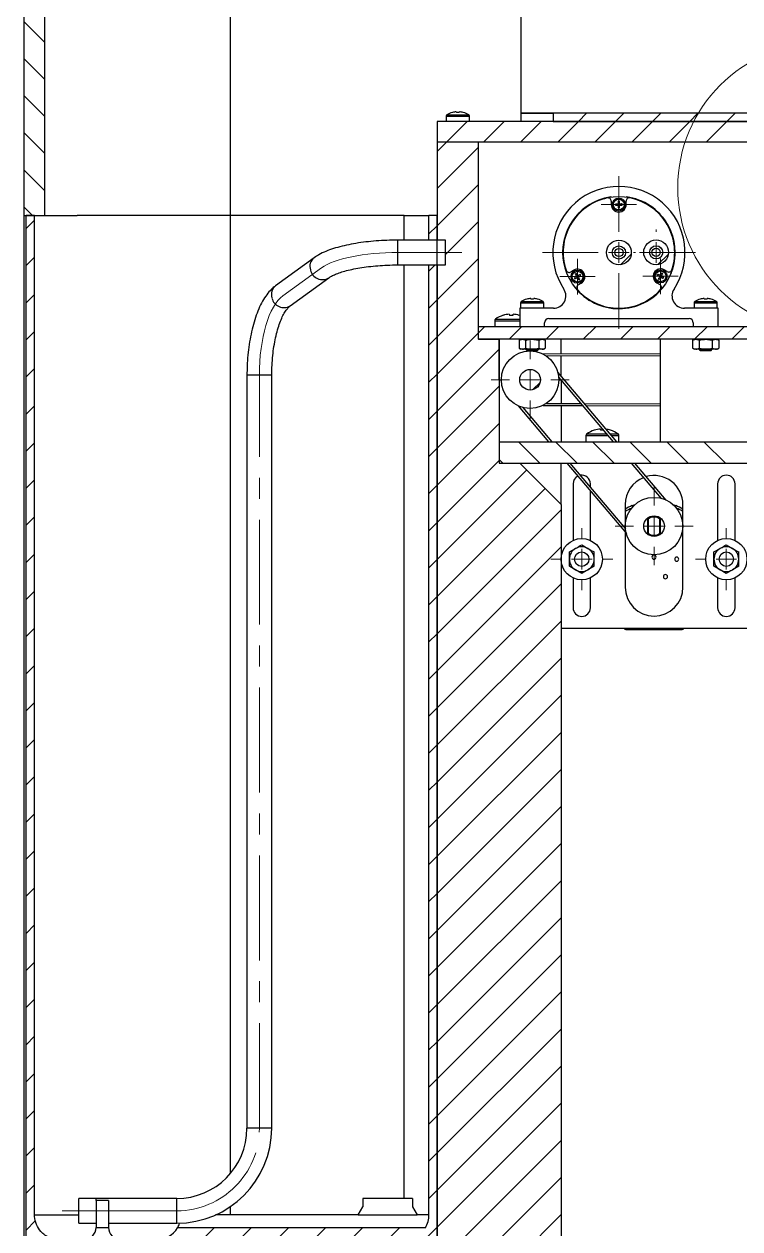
# Model space of a CAD drawing. Header units: millimetres. Extents: x 2 to 1186, y 2 to 838.
# Drawn here: x 720 to 806.7, y 115.6 to 261.4 of the extents above; entities that cross this region are included whole.
import ezdxf

# ---------------------------------------------------------------- set-up
doc = ezdxf.new("R2010")
doc.units = ezdxf.units.MM
doc.linetypes.add('CENTERX2', pattern=[20.32, 12.7, -2.54, 2.54, -2.54])

# ---------------------------------------------------------------- blocks, each defined once
blk = doc.blocks.new('SW_HATCH_3')
at = {"color": 0, "linetype": 'Continuous', "lineweight": 18}
for p, q in [((-224.98, 155.02), (-222.47, 152.52)), ((-224.98, 150.53), (-222.47, 148.03)), ((-224.98, 146.04), (-222.47, 143.54)), ((-171.38, 142.93), (-173.88, 140.43)), ((-166.89, 142.93), (-169.39, 140.43)), ((-162.4, 142.93), (-164.9, 140.43)), ((-157.91, 142.93), (-160.41, 140.43)), ((-156.91, 143.93), (-157.91, 142.93)), ((-153.42, 142.93), (-155.92, 140.43)), ((-152.42, 143.93), (-153.42, 142.93)), ((-148.92, 142.93), (-151.42, 140.43)), ((-147.92, 143.93), (-148.92, 142.93)), ((-144.43, 142.93), (-146.93, 140.43)), ((-143.43, 143.93), (-144.43, 142.93)), ((-139.94, 142.93), (-142.44, 140.43)), ((-138.94, 143.93), (-139.94, 142.93)), ((-224.98, 141.55), (-222.47, 139.05)), ((-173.88, 140.43), (-175, 139.31)), ((-170, 139.82), (-175, 134.82)), ((-224.98, 137.06), (-222.47, 134.56)), ((-170, 135.33), (-175, 130.33)), ((-224.98, 132.57), (-223.99, 131.58)), ((-223.73, 130.99), (-224.74, 129.98)), ((-175, 130.33), (-176, 129.33)), ((-170, 130.84), (-174, 126.84)), ((-147.02, 126.88), (-148.28, 125.62)), ((-223.73, 126.5), (-224.74, 125.49)), ((-175.26, 125.58), (-176, 124.84)), ((-170, 126.35), (-175, 121.35)), ((-151.51, 126.87), (-152.79, 125.6)), ((-223.73, 122.01), (-224.74, 121)), ((-175, 121.35), (-176, 120.35)), ((-170, 121.86), (-175, 116.86)), ((-223.73, 117.52), (-224.74, 116.51)), ((-175, 116.86), (-176, 115.86)), ((-170, 117.37), (-175, 112.37)), ((-169.28, 118.08), (-170.04, 117.33)), ((-164.79, 118.08), (-166.29, 116.58)), ((-160.3, 118.08), (-161.8, 116.58)), ((-155.81, 118.08), (-157.31, 116.58)), ((-151.32, 118.08), (-152.82, 116.58)), ((-146.83, 118.08), (-148.33, 116.58)), ((-142.34, 118.08), (-143.84, 116.58)), ((-137.85, 118.08), (-139.35, 116.58)), ((-167.5, 115.38), (-175, 107.88)), ((-223.73, 113.03), (-224.74, 112.02)), ((-175, 112.37), (-176, 111.37)), ((-167.5, 110.89), (-175, 103.39)), ((-162.54, 111.35), (-163.42, 110.48)), ((-223.73, 108.54), (-224.74, 107.53)), ((-175, 107.88), (-176, 106.88)), ((-167.5, 106.4), (-175, 98.9)), ((-223.73, 104.05), (-224.74, 103.04)), ((-165.16, 104.18), (-162.56, 101.58)), ((-160.67, 104.18), (-158.07, 101.58)), ((-156.18, 104.18), (-153.58, 101.58)), ((-151.69, 104.18), (-149.09, 101.58)), ((-147.2, 104.18), (-144.6, 101.58)), ((-142.71, 104.18), (-140.11, 101.58)), ((-175, 103.39), (-176, 102.39)), ((-167.5, 101.91), (-175, 94.41)), ((-164.17, 100.75), (-175, 89.92)), ((-167.5, 102.04), (-167.05, 101.58)), ((-223.73, 99.56), (-224.74, 98.55)), ((-175, 98.9), (-176, 97.9)), ((-161.92, 98.51), (-175, 85.43)), ((-223.73, 95.07), (-224.74, 94.06)), ((-160, 95.94), (-175, 80.94)), ((-175, 94.41), (-176, 93.41)), ((-223.73, 90.58), (-224.74, 89.57)), ((-160, 91.45), (-175, 76.45)), ((-175, 89.92), (-176, 88.92)), ((-223.73, 86.09), (-224.74, 85.08)), ((-160, 86.96), (-175, 71.96)), ((-175, 85.43), (-176, 84.43)), ((-160, 82.47), (-175, 67.47)), ((-223.73, 81.6), (-224.74, 80.59)), ((-175, 80.94), (-176, 79.94)), ((-160, 77.98), (-175, 62.98)), ((-223.73, 77.11), (-224.74, 76.1)), ((-175, 76.45), (-176, 75.45)), ((-160, 73.49), (-175, 58.49)), ((-223.73, 72.62), (-224.74, 71.61)), ((-175, 71.96), (-176, 70.96)), ((-160, 69), (-175, 54)), ((-223.73, 68.13), (-224.74, 67.12)), ((-175, 67.47), (-176, 66.47)), ((-160, 64.51), (-175, 49.51)), ((-223.73, 63.64), (-224.74, 62.63)), ((-175, 62.98), (-176, 61.98)), ((-160, 60.02), (-175, 45.02)), ((-223.73, 59.15), (-224.74, 58.13)), ((-175, 58.49), (-176, 57.49)), ((-160, 55.53), (-175, 40.53)), ((-223.73, 54.66), (-224.74, 53.64)), ((-175, 54), (-176, 53)), ((-223.73, 50.17), (-224.74, 49.15)), ((-160, 51.04), (-175, 36.04)), ((-175, 49.51), (-176, 48.51)), ((-223.73, 45.68), (-224.74, 44.66)), ((-160, 46.55), (-175, 31.55)), ((-175, 45.02), (-176, 44.02)), ((-223.73, 41.19), (-224.74, 40.17)), ((-160, 42.06), (-175, 27.06)), ((-175, 40.53), (-176, 39.53)), ((-223.73, 36.7), (-224.74, 35.68)), ((-160, 37.57), (-175, 22.57)), ((-175, 36.04), (-176, 35.04)), ((-223.73, 32.21), (-224.74, 31.19)), ((-160, 33.08), (-175, 18.08)), ((-175, 31.55), (-176, 30.55)), ((-223.73, 27.71), (-224.74, 26.7)), ((-160, 28.59), (-175, 13.59)), ((-175, 27.06), (-176, 26.06)), ((-160, 24.1), (-175, 9.1)), ((-223.73, 23.22), (-224.74, 22.21)), ((-175, 22.57), (-176, 21.57)), ((-160, 19.61), (-183.02, -3.42)), ((-223.73, 18.73), (-224.74, 17.72)), ((-175, 18.08), (-176, 17.08)), ((-160, 15.11), (-178.53, -3.42)), ((-223.73, 14.24), (-224.74, 13.23)), ((-175, 13.59), (-176, 12.59)), ((-160, 10.62), (-174.04, -3.42)), ((-223.64, 9.85), (-224.74, 8.74)), ((-201.99, 9.04), (-204.45, 6.58)), ((-197.5, 9.04), (-199.96, 6.58)), ((-193.01, 9.04), (-195.47, 6.58)), ((-188.52, 9.04), (-190.98, 6.58)), ((-184.03, 9.04), (-186.49, 6.58)), ((-179.54, 9.04), (-182, 6.58)), ((-175, 9.1), (-177.51, 6.58))]:
    blk.add_line(p, q, dxfattribs=at)
blk = doc.blocks.new('SW_CENTERMARKSYMBOL_2')
at = {"color": 0, "linetype": 'Continuous', "lineweight": 18}
for p, q in [((0, 2.5), (0, 9.25)), ((-2.5, 0), (-9.25, 0)), ((0, 0), (-1.25, 0)), ((0, 0), (0, 1.25)), ((0, 0), (0, -1.25)), ((0, 0), (1.25, 0)), ((2.5, 0), (9.25, 0)), ((0, -2.5), (0, -9.25))]:
    blk.add_line(p, q, dxfattribs=at)
blk = doc.blocks.new('SW_CENTERMARKSYMBOL_3')
at = {"color": 0, "linetype": 'Continuous', "lineweight": 18}
for p, q in [((0, 2.5), (0, 2.75)), ((-2.5, 0), (-2.75, 0)), ((0, 0), (-1.25, 0)), ((0, 0), (0, 1.25)), ((0, 0), (0, -1.25)), ((0, 0), (1.25, 0)), ((2.5, 0), (2.75, 0)), ((0, -2.5), (0, -2.75))]:
    blk.add_line(p, q, dxfattribs=at)
blk = doc.blocks.new('SW_CENTERMARKSYMBOL_4')
at = {"color": 0, "linetype": 'Continuous', "lineweight": 18}
for p, q in [((0, 1.25), (0, 2.15)), ((-1.25, 0), (-2.15, 0)), ((0, 0), (-1.25, 0)), ((0, 0), (0, 1.25)), ((0, 0), (0, -1.25)), ((0, 0), (1.25, 0)), ((1.25, 0), (2.15, 0)), ((0, -1.25), (0, -2.15))]:
    blk.add_line(p, q, dxfattribs=at)
blk = doc.blocks.new('SW_CENTERMARKSYMBOL_5')
at = {"color": 0, "linetype": 'Continuous', "lineweight": 18}
for p, q in [((0, 1.25), (0, 2.15)), ((-1.25, 0), (-2.15, 0)), ((0, 0), (-1.25, 0)), ((0, 0), (0, 1.25)), ((0, 0), (0, -1.25)), ((0, 0), (1.25, 0)), ((1.25, 0), (2.15, 0)), ((0, -1.25), (0, -2.15))]:
    blk.add_line(p, q, dxfattribs=at)
blk = doc.blocks.new('SW_CENTERMARKSYMBOL_6')
at = {"color": 0, "linetype": 'Continuous', "lineweight": 18}
for p, q in [((0, 1.25), (0, 2.15)), ((-1.25, 0), (-2.15, 0)), ((0, 0), (-1.25, 0)), ((0, 0), (0, 1.25)), ((0, 0), (0, -1.25)), ((0, 0), (1.25, 0)), ((1.25, 0), (2.15, 0)), ((0, -1.25), (0, -2.15))]:
    blk.add_line(p, q, dxfattribs=at)
blk = doc.blocks.new('SW_CENTERMARKSYMBOL_7')
at = {"color": 0, "linetype": 'Continuous', "lineweight": 18}
for p, q in [((0, 2.5), (0, 4.725)), ((-2.5, 0), (-4.725, 0)), ((0, 0), (-1.25, 0)), ((0, 0), (0, 1.25)), ((0, 0), (0, -1.25)), ((0, 0), (1.25, 0)), ((2.5, 0), (4.725, 0)), ((0, -2.5), (0, -4.725))]:
    blk.add_line(p, q, dxfattribs=at)
blk = doc.blocks.new('SW_CENTERMARKSYMBOL_8')
at = {"color": 0, "linetype": 'Continuous', "lineweight": 18}
for p, q in [((0, 2.5), (0, 4.725)), ((-2.5, 0), (-4.725, 0)), ((0, 0), (-1.25, 0)), ((0, 0), (0, 1.25)), ((0, 0), (0, -1.25)), ((0, 0), (1.25, 0)), ((2.5, 0), (4.725, 0)), ((0, -2.5), (0, -4.725))]:
    blk.add_line(p, q, dxfattribs=at)
blk = doc.blocks.new('SW_CENTERMARKSYMBOL_9')
at = {"color": 0, "linetype": 'Continuous', "lineweight": 18}
for p, q in [((0, 2.5), (0, 3.75)), ((-2.5, 0), (-3.75, 0)), ((0, 0), (-1.25, 0)), ((0, 0), (0, 1.25)), ((0, 0), (0, -1.25)), ((0, 0), (1.25, 0)), ((2.5, 0), (3.75, 0)), ((0, -2.5), (0, -3.75))]:
    blk.add_line(p, q, dxfattribs=at)
blk = doc.blocks.new('SW_CENTERMARKSYMBOL_10')
at = {"color": 0, "linetype": 'Continuous', "lineweight": 18}
for p, q in [((0, 2.5), (0, 3.75)), ((-2.5, 0), (-3.75, 0)), ((0, 0), (-1.25, 0)), ((0, 0), (0, 1.25)), ((0, 0), (0, -1.25)), ((0, 0), (1.25, 0)), ((2.5, 0), (3.75, 0)), ((0, -2.5), (0, -3.75))]:
    blk.add_line(p, q, dxfattribs=at)

msp = doc.modelspace()

# ---------------------------------------------------------------- linework, layer by layer
at = {"color": 7, "linetype": 'Continuous', "lineweight": 25}
for p, q in [((780.17, 273.62), (780.17, 250.62)), ((720.04, 238.27), (720.04, 270.77)), ((720.06, 238.27), (720.06, 270.77)), ((722.57, 238.27), (722.57, 270.77)), ((745.04, 238.27), (745.04, 270.77)), ((770.04, 249.62), (770.04, 247.12)), ((810.04, 249.62), (770.04, 249.62)), ((771.14, 250.29), (771.14, 249.62)), ((771.14, 250.29), (773.94, 250.29)), ((771.23, 250.45), (773.86, 250.45)), ((771.88, 250.72), (771.88, 250.73)), ((772.36, 250.81), (772.37, 250.72)), ((772.72, 250.72), (772.72, 250.81)), ((773.2, 250.73), (773.2, 250.72)), ((773.94, 249.62), (773.94, 250.29)), ((780.17, 250.62), (780.17, 249.62)), ((780.17, 250.62), (784.08, 250.62)), ((844.27, 250.62), (780.17, 250.62)), ((784.08, 250.62), (784.08, 249.62)), ((784.08, 249.62), (846.26, 249.62)), ((808.04, 247.12), (770.04, 247.12)), ((775.04, 247.12), (770.04, 247.12)), ((770.04, 247.12), (770.04, 235.27)), ((775.04, 223.27), (775.04, 247.12)), ((791.11, 239.98), (791.12, 239.56)), ((791.62, 239.64), (791.62, 239.49)), ((791.94, 239.64), (791.89, 239.64)), ((791.89, 239.49), (791.94, 239.49)), ((792.09, 239.97), (791.94, 239.97)), ((791.94, 239.7), (791.94, 239.64)), ((791.94, 239.49), (791.94, 239.44)), ((792.09, 239.64), (792.09, 239.7)), ((792.15, 239.64), (792.09, 239.64)), ((792.09, 239.44), (792.09, 239.49)), ((792.09, 239.49), (792.15, 239.49)), ((792.42, 239.5), (792.42, 239.65)), ((792.92, 239.57), (792.91, 239.99)), ((720.06, 238.27), (720.04, 238.27)), ((720.04, 113.27), (720.04, 238.27)), ((720.06, 238.27), (722.57, 238.27)), ((721.31, 238.27), (720.3, 238.27)), ((720.3, 113.27), (720.3, 238.27)), ((721.31, 117.27), (721.31, 238.27)), ((722.57, 238.27), (726.47, 238.27)), ((745.04, 238.27), (726.47, 238.27)), ((766.04, 238.27), (745.04, 238.27)), ((745.04, 122.32), (745.04, 238.27)), ((766.04, 238.27), (769.04, 238.27)), ((766.04, 235.27), (766.04, 238.27)), ((769.04, 235.27), (769.04, 238.27)), ((770.04, 238.27), (769.04, 238.27)), ((770.04, 235.27), (770.04, 238.27)), ((791.94, 239.17), (792.09, 239.17)), ((770.04, 235.27), (765.29, 235.27)), ((765.29, 233.77), (765.29, 235.27)), ((771.04, 235.27), (770.04, 235.27)), ((770.04, 233.77), (770.04, 235.27)), ((771.04, 233.77), (771.04, 235.27)), ((765.29, 232.27), (765.29, 233.77)), ((770.04, 232.27), (770.04, 233.77)), ((771.04, 232.27), (771.04, 233.77)), ((755.15, 233.14), (750.49, 229.75)), ((765.29, 232.27), (770.04, 232.27)), ((766.04, 119.27), (766.04, 232.27)), ((769.04, 117.27), (769.04, 232.27)), ((770.04, 232.27), (771.04, 232.27)), ((770.04, 113.27), (770.04, 232.27)), ((770.04, 232.27), (770.04, 113.27)), ((752.25, 227.32), (756.92, 230.71)), ((786.58, 231.62), (786.22, 231.42)), ((786.65, 230.71), (786.72, 230.58)), ((786.89, 231.23), (786.76, 231.16)), ((786.93, 230.87), (786.88, 230.85)), ((786.9, 230.92), (786.93, 230.87)), ((786.96, 230.72), (787, 230.74)), ((787, 230.74), (787.03, 230.7)), ((787.06, 230.95), (787.03, 231)), ((787.1, 230.98), (787.06, 230.95)), ((787.13, 230.82), (787.18, 230.85)), ((787.16, 230.77), (787.13, 230.82)), ((787.17, 230.46), (787.3, 230.54)), ((787.41, 230.98), (787.34, 231.11)), ((796.93, 230.89), (796.97, 230.86)), ((796.97, 230.86), (796.95, 230.81)), ((797.05, 230.99), (797, 231.02)), ((797.08, 231.04), (797.05, 230.99)), ((797.08, 230.74), (797.1, 230.79)), ((797.1, 230.79), (797.15, 230.76)), ((797.18, 230.92), (797.21, 230.97)), ((797.23, 230.89), (797.18, 230.92)), ((797.88, 231.47), (797.52, 231.67)), ((787.12, 229.86), (787.48, 230.07)), ((796.63, 230.11), (796.99, 229.9)), ((780.14, 227.69), (780.14, 227.02)), ((780.14, 227.69), (782.94, 227.69)), ((780.23, 227.85), (782.86, 227.85)), ((780.88, 228.12), (780.88, 228.13)), ((781.36, 228.21), (781.37, 228.12)), ((781.72, 228.12), (781.72, 228.21)), ((782.2, 228.13), (782.2, 228.12)), ((782.94, 227.02), (782.94, 227.69)), ((801.14, 227.69), (801.14, 227.02)), ((801.14, 227.69), (803.94, 227.69)), ((801.23, 227.85), (803.86, 227.85)), ((801.88, 228.12), (801.88, 228.13)), ((802.36, 228.21), (802.37, 228.12)), ((802.72, 228.12), (802.72, 228.21)), ((803.2, 228.13), (803.2, 228.12)), ((803.94, 227.02), (803.94, 227.69)), ((778.03, 226.16), (778.02, 226.17)), ((778.77, 226.3), (778.78, 226.16)), ((779.22, 226.16), (779.23, 226.3)), ((779.98, 226.17), (779.98, 226.16)), ((780.04, 227.02), (780.04, 224.77)), ((784.12, 227.02), (780.04, 227.02)), ((804.04, 227.02), (799.96, 227.02)), ((804.04, 224.77), (804.04, 227.02)), ((775, 224.77), (775, 223.27)), ((902.5, 224.77), (775, 224.77)), ((777, 225.51), (777, 224.77)), ((777, 225.51), (780.04, 225.51)), ((777.1, 225.71), (780.04, 225.71)), ((783.04, 224.77), (783.04, 225.27)), ((783.54, 225.77), (800.54, 225.77)), ((801.04, 225.27), (801.04, 224.77)), ((902.5, 223.27), (775, 223.27)), ((775.04, 223.27), (777.54, 223.27)), ((777.54, 223.27), (777.54, 208.27)), ((777.55, 218.37), (777.55, 223.27)), ((780.17, 223.27), (779.95, 223.15)), ((779.95, 223.15), (780.35, 223.27)), ((779.95, 223.15), (779.95, 222.19)), ((780.75, 223.15), (780.75, 222.19)), ((782.33, 223.15), (782.73, 223.27)), ((782.33, 223.15), (782.33, 222.19)), ((783.13, 223.15), (782.92, 223.27)), ((783.13, 223.15), (783.13, 222.19)), ((785.05, 221.48), (785.05, 223.27)), ((797.04, 223.27), (797.04, 210.87)), ((801.17, 223.27), (800.95, 223.15)), ((800.95, 223.15), (801.35, 223.27)), ((800.95, 223.15), (800.95, 222.19)), ((801.75, 223.15), (801.75, 222.19)), ((803.33, 223.15), (803.73, 223.27)), ((803.33, 223.15), (803.33, 222.19)), ((804.13, 223.15), (803.92, 223.27)), ((804.13, 223.15), (804.13, 222.19)), ((779.95, 222.19), (780.17, 222.07)), ((779.95, 222.19), (780.35, 222.07)), ((780.35, 222.07), (780.17, 222.07)), ((781.54, 222.07), (780.35, 222.07)), ((780.79, 222.07), (780.79, 222.02)), ((780.79, 222.02), (782.29, 222.02)), ((782.73, 222.07), (781.54, 222.07)), ((782.29, 222.02), (782.29, 222.07)), ((782.33, 222.19), (782.73, 222.07)), ((782.92, 222.07), (782.73, 222.07)), ((782.92, 222.07), (783.13, 222.19)), ((800.95, 222.19), (801.17, 222.07)), ((800.95, 222.19), (801.35, 222.07)), ((801.35, 222.07), (801.17, 222.07)), ((802.54, 222.07), (801.35, 222.07)), ((801.79, 222.07), (801.79, 222.02)), ((801.79, 222.02), (803.29, 222.02)), ((803.73, 222.07), (802.54, 222.07)), ((803.29, 222.02), (803.29, 222.07)), ((803.33, 222.19), (803.73, 222.07)), ((803.92, 222.07), (803.73, 222.07)), ((803.92, 222.07), (804.13, 222.19)), ((797.04, 221.52), (782.85, 221.47)), ((797.04, 221.27), (783.27, 221.23)), ((785.05, 218.8), (785.05, 221.23)), ((747.02, 218.92), (747.02, 127.77)), ((747.27, 218.92), (747.02, 218.92)), ((750.02, 218.92), (747.27, 218.92)), ((750.02, 127.77), (750.02, 218.92)), ((791.77, 210.87), (784.64, 219.28)), ((777.54, 218.37), (777.82, 218.37)), ((791.38, 210.87), (784.75, 218.69)), ((784.77, 218.37), (785.03, 218.37)), ((785.04, 218.35), (785.04, 215.51)), ((779.84, 215.21), (783.51, 210.87)), ((780.4, 215.01), (783.91, 210.87)), ((782.85, 215.26), (787.67, 215.25)), ((783.27, 215.51), (787.45, 215.5)), ((785.04, 215.26), (785.04, 210.87)), ((787.85, 215.5), (797.04, 215.47)), ((788.06, 215.25), (797.04, 215.22)), ((788.04, 211.61), (788.04, 210.87)), ((788.04, 211.61), (790.75, 211.61)), ((788.14, 211.81), (790.58, 211.81)), ((789.07, 212.26), (789.06, 212.27)), ((789.81, 212.4), (789.82, 212.26)), ((790.98, 211.81), (791.94, 211.81)), ((791.02, 212.27), (791.02, 212.26)), ((791.14, 211.61), (792.04, 211.61)), ((792.04, 210.87), (792.04, 211.61)), ((777.54, 210.87), (777.54, 208.27)), ((777.54, 210.87), (810.29, 210.87)), ((777.54, 208.27), (807.54, 208.27)), ((777.54, 208.27), (780.04, 208.27)), ((780.04, 208.27), (785.04, 203.27)), ((785.04, 203.27), (785.04, 208.27)), ((785.72, 208.27), (792.94, 199.74)), ((786.11, 208.27), (792.83, 200.33)), ((797.18, 204.01), (793.58, 208.27)), ((797.75, 203.81), (793.97, 208.27)), ((786.49, 205.77), (786.49, 198.92)), ((788.59, 205.34), (788.59, 205.77)), ((803.99, 205.77), (803.99, 198.92)), ((806.09, 198.92), (806.09, 205.77)), ((788.59, 198.92), (788.59, 204.87)), ((785.04, 203.27), (785.04, 113.27)), ((792.79, 203.27), (792.79, 200.38)), ((793.66, 203.14), (794, 203.27)), ((793.66, 203.14), (793.72, 202.99)), ((798.58, 203.27), (798.93, 203.14)), ((798.93, 203.14), (798.86, 202.99)), ((799.79, 193.27), (799.79, 203.27)), ((795.54, 199.71), (795.54, 201.59)), ((795.58, 201.49), (795.58, 199.81)), ((797, 199.81), (797, 201.49)), ((797.04, 201.59), (797.04, 199.71)), ((792.79, 199.91), (792.79, 193.27)), ((787.54, 198.39), (788.29, 197.95)), ((805.04, 198.39), (805.79, 197.95)), ((786.04, 197.52), (786.79, 197.95)), ((803.54, 197.52), (804.29, 197.95)), ((789.04, 195.79), (788.29, 195.35)), ((806.54, 195.79), (805.79, 195.35)), ((786.49, 194.38), (786.49, 190.77)), ((787.54, 194.92), (786.79, 195.35)), ((788.59, 190.77), (788.59, 194.38)), ((803.99, 194.38), (803.99, 190.77)), ((805.04, 194.92), (804.29, 195.35)), ((806.09, 190.77), (806.09, 194.38)), ((807.54, 188.27), (785.04, 188.27)), ((792.89, 188.15), (799.69, 188.15)), ((747.27, 127.77), (747.02, 127.77)), ((750.02, 127.77), (747.27, 127.77)), ((728.75, 119.27), (726.65, 119.27)), ((726.65, 119.02), (726.65, 119.27)), ((726.65, 116.27), (726.65, 119.02)), ((738.52, 119.27), (728.75, 119.27)), ((728.75, 119.02), (728.75, 119.27)), ((730.25, 119.02), (728.75, 119.02)), ((728.75, 119.02), (728.75, 115.77)), ((730.25, 119.02), (730.25, 115.77)), ((738.52, 119.02), (738.52, 119.27)), ((738.52, 116.27), (738.52, 119.02)), ((745.04, 117.27), (745.04, 118.3)), ((760.46, 117.27), (761.04, 118.27)), ((761.04, 119.27), (761.04, 118.27)), ((767.04, 119.27), (761.04, 119.27)), ((767.04, 119.27), (767.04, 118.27)), ((767.04, 118.27), (767.62, 117.27)), ((721.31, 117.27), (726.65, 117.27)), ((760.46, 117.27), (743.21, 117.27)), ((760.46, 117.27), (767.62, 117.27)), ((769.04, 117.27), (767.62, 117.27)), ((726.65, 116.27), (728.75, 116.27)), ((728.75, 115.77), (730.25, 115.77)), ((730.25, 116.27), (738.52, 116.27)), ((768.62, 115.73), (738.62, 115.73))]:
    msp.add_line(p, q, dxfattribs=at)
at = {"color": 7, "linetype": 'CENTERX2', "lineweight": 18}
for p, q in [((770.04, 233.77), (765.29, 233.77)), ((770.04, 233.77), (773.04, 233.77)), ((751.37, 228.53), (756.04, 231.92)), ((748.52, 127.77), (748.52, 218.92)), ((728.75, 117.77), (724.65, 117.77)), ((728.75, 117.77), (738.52, 117.77))]:
    msp.add_line(p, q, dxfattribs=at)
for p, q in [((780.89, 221.92), (780.79, 222.02)), ((780.89, 222.02), (780.89, 222.07)), ((780.89, 222.02), (780.89, 221.92)), ((780.89, 221.92), (782.19, 221.92)), ((782.19, 222.07), (782.19, 222.02)), ((782.19, 222.02), (782.19, 221.92)), ((782.19, 221.92), (782.29, 222.02)), ((801.89, 221.92), (801.79, 222.02)), ((801.89, 222.02), (801.89, 222.07)), ((801.89, 222.02), (801.89, 221.92)), ((801.89, 221.92), (803.19, 221.92)), ((803.19, 222.07), (803.19, 222.02)), ((803.19, 222.02), (803.19, 221.92)), ((803.19, 221.92), (803.29, 222.02))]:
    msp.add_line(p, q)
at = {"color": 7, "linetype": 'Continuous', "lineweight": 18}
msp.add_circle((816.7, 241.62), 17.54, dxfattribs=at)
at = {"color": 7, "linetype": 'Continuous', "lineweight": 25}
for centre, radius in [((792.04, 233.77), 6.78), ((792.02, 239.57), 0.791), ((792.02, 239.57), 0.65), ((792.04, 233.77), 1.5), ((796.54, 233.79), 1.5), ((792.04, 233.77), 0.8), ((792.04, 233.77), 0.5), ((796.54, 233.79), 0.8), ((796.54, 233.79), 0.5), ((787.03, 230.85), 0.791), ((787.03, 230.85), 0.65), ((797.08, 230.89), 0.791), ((797.08, 230.89), 0.65), ((781.29, 218.37), 3.48), ((781.29, 218.37), 1.25), ((796.29, 200.65), 3.48), ((796.29, 200.65), 1.25), ((787.54, 196.65), 2.5), ((805.04, 196.65), 2.5), ((787.54, 196.65), 0.875), ((805.04, 196.65), 0.875)]:
    msp.add_circle(centre, radius, dxfattribs=at)
for centre, radius, start, end in [((771.32, 250.29), 0.18, 121.7263, 180), ((772.54, 248.32), 2.5, 105.3324, 121.7263), ((772.54, 248.3), 2.51, 94.1893, 105.1683), ((772.54, 247.85), 2.88, 86.5201, 93.4799), ((772.54, 248.3), 2.51, 74.8317, 85.8107), ((772.54, 248.32), 2.5, 58.2737, 74.6676), ((773.76, 250.29), 0.18, 0, 58.2737), ((792.04, 233.77), 8, 326.4523, 213.5477), ((792.04, 233.77), 6.8, 98.2451, 202.24), ((792.04, 233.77), 6.75, 102.0559, 198.4292), ((790.71, 239.98), 0.4, 0.2426, 102.0559), ((791.07, 240.47), 0.03, 17.714, 98.2451), ((792.02, 239.57), 0.9, 180.2426, 0.2426), ((792.02, 239.57), 0.15, 120.2426, 150.2426), ((792.02, 239.57), 0.15, 210.2426, 240.2426), ((792.02, 239.57), 0.15, 30.2426, 60.2426), ((792.02, 239.57), 0.15, 300.2426, 330.2426), ((793.31, 239.99), 0.4, 78.4292, 180.2426), ((792.96, 240.48), 0.03, 82.24, 162.7711), ((792.04, 233.77), 6.8, 338.2451, 82.24), ((792.04, 233.77), 6.75, 342.0559, 78.4292), ((755.96, 232.09), 1.33, 127.6799, 198.8659), ((756.15, 231.97), 1.48, 192.3888, 301.072), ((786.02, 231.76), 0.4, 198.4292, 300.2426), ((785.77, 231.21), 0.03, 202.24, 282.7711), ((787.03, 230.85), 0.9, 300.2426, 120.2426), ((787.03, 230.85), 0.15, 150.2426, 180.2426), ((787.03, 230.85), 0.15, 240.2426, 270.2426), ((787.03, 230.85), 0.15, 60.2426, 90.2426), ((787.03, 230.85), 0.15, 330.2426, 0.2426), ((797.08, 230.89), 0.9, 60.2426, 240.2426), ((797.08, 230.89), 0.15, 180.2426, 210.2426), ((797.08, 230.89), 0.15, 90.2426, 120.2426), ((797.08, 230.89), 0.15, 270.2426, 300.2426), ((797.08, 230.89), 0.15, 0.2426, 30.2426), ((798.08, 231.81), 0.4, 240.2426, 342.0559), ((798.33, 231.26), 0.03, 257.714, 338.2451), ((751.3, 228.7), 1.33, 127.6953, 198.8654), ((784.12, 228.52), 1.5, 270, 33.5477), ((786.72, 229.58), 0.03, 137.714, 218.2451), ((792.04, 233.77), 6.8, 218.2451, 322.24), ((787.33, 229.52), 0.4, 120.2426, 222.0559), ((792.04, 233.77), 6.75, 222.0559, 318.4292), ((796.79, 229.56), 0.4, 318.4292, 60.2426), ((797.39, 229.62), 0.03, 322.24, 42.7711), ((799.96, 228.52), 1.5, 146.4523, 270), ((751.49, 228.58), 1.48, 192.387, 301.1022), ((780.32, 227.69), 0.18, 121.7263, 180), ((781.54, 225.72), 2.5, 105.3324, 121.7263), ((781.54, 225.7), 2.51, 94.1893, 105.1683), ((781.54, 225.25), 2.88, 86.5201, 93.4799), ((781.54, 225.7), 2.51, 74.8317, 85.8107), ((781.54, 225.72), 2.5, 58.2737, 74.6676), ((782.76, 227.69), 0.18, 0, 58.2737), ((801.32, 227.69), 0.18, 121.7263, 180), ((802.54, 225.72), 2.5, 105.3324, 121.7263), ((802.54, 225.7), 2.51, 94.1893, 105.1683), ((802.54, 225.25), 2.88, 86.5201, 93.4799), ((802.54, 225.7), 2.51, 74.8317, 85.8107), ((802.54, 225.72), 2.5, 58.2737, 74.6676), ((803.76, 227.69), 0.18, 0, 58.2737), ((779, 223.07), 3.25, 107.5282, 125.783), ((779, 223.05), 3.26, 94.0566, 107.3677), ((779, 222.28), 3.88, 86.7874, 93.2126), ((779, 223.05), 3.26, 72.6323, 85.9434), ((777.24, 225.51), 0.24, 125.783, 180), ((783.54, 225.27), 0.5, 90, 180), ((800.54, 225.27), 0.5, 0, 90), ((788.28, 211.61), 0.24, 125.783, 180), ((790.04, 209.17), 3.25, 107.5282, 125.783), ((790.04, 209.15), 3.26, 94.0566, 107.3677), ((790.04, 208.38), 3.88, 87.7457, 93.2126), ((790.04, 209.15), 3.26, 72.6317, 82.0964), ((790.04, 209.17), 3.25, 54.217, 72.4718), ((791.8, 211.61), 0.24, 0, 54.217), ((787.54, 205.77), 1.05, 118.0353, 180), ((787.54, 205.77), 1.05, 0, 100.4284), ((796.29, 203.27), 3.5, 110.9, 180), ((796.29, 203.27), 3.5, 0, 105.6012), ((805.04, 205.77), 1.05, 0, 180), ((796.29, 196.65), 7, 112.1122, 120), ((796.29, 196.65), 6.75, 113.5913, 121.2329), ((796.29, 196.65), 7, 60, 67.8878), ((796.29, 196.65), 6.75, 58.7671, 66.4087), ((796.29, 200.65), 1.1, 49.8002, 130.1998), ((796.29, 200.65), 1.1, 229.8002, 310.1998), ((787.54, 196.65), 1.5, 120, 180), ((787.54, 196.65), 1.5, 60, 120), ((787.54, 196.65), 1.5, 0, 60), ((796.29, 196.9), 0.25, 0, 180), ((796.29, 196.9), 0.25, 180, 0), ((799.04, 196.65), 0.25, 360, 180), ((805.04, 196.65), 1.5, 120, 180), ((805.04, 196.65), 1.5, 60, 120), ((805.04, 196.65), 1.5, 0, 60), ((787.54, 196.65), 1.5, 180, 240), ((787.54, 196.65), 1.5, 300, 0), ((799.04, 196.65), 0.25, 180, 360), ((805.04, 196.65), 1.5, 180, 240), ((805.04, 196.65), 1.5, 300, 0), ((787.54, 196.65), 1.5, 240, 300), ((797.67, 194.53), 0.25, 0, 180), ((797.67, 194.53), 0.25, 180, 0), ((805.04, 196.65), 1.5, 240, 300), ((796.29, 193.27), 3.5, 180, 0), ((787.54, 190.77), 1.05, 180, 0), ((805.04, 190.77), 1.05, 180, 0), ((792.89, 188.4), 0.25, 212.5982, 270), ((799.69, 188.4), 0.25, 270, 327.4018), ((738.52, 127.77), 8.5, 270, 360), ((738.52, 127.77), 11.5, 270, 360), ((766.04, 117.27), 3, 329.1222, 0), ((727.25, 115.77), 1.5, 270, 0), ((731.75, 115.77), 1.5, 180, 270), ((736.04, 117.27), 3, 270, 329.1222), ((736.04, 117.27), 3, 329.1222, 340.6377)]:
    msp.add_arc(centre, radius, start, end, dxfattribs=at)
at = {"color": 7, "linetype": 'CENTERX2', "lineweight": 18}
msp.add_arc((738.52, 127.77), 10, 270, 0, dxfattribs=at)
for centre, major_axis, ratio, start_param, end_param in [((765.29, 230.8), (-10, 0), 0.297025, 4.712389, 5.895271), ((752.45, 218.92), (0, -10), 0.393422, 3.420137, 4.712389)]:
    msp.add_ellipse(centre, major_axis=major_axis, ratio=ratio, start_param=start_param, end_param=end_param, dxfattribs=at)
at = {"color": 7, "linetype": 'Continuous', "lineweight": 25}
for points, knots in [([(791.89, 239.64), (791.87, 239.64), (791.79, 239.64), (791.7, 239.64), (791.63, 239.64), (791.62, 239.64)], [0, 0, 0, 0, 0.182537, 0.815294, 1, 1, 1, 1]), ([(791.62, 239.49), (791.67, 239.49), (791.75, 239.49), (791.85, 239.49), (791.89, 239.49)], [0, 0, 0, 0, 0.602784, 1, 1, 1, 1]), ([(791.94, 239.97), (791.94, 239.92), (791.94, 239.83), (791.94, 239.74), (791.94, 239.7)], [0, 0, 0, 0, 0.602784, 1, 1, 1, 1]), ([(791.94, 239.44), (791.94, 239.42), (791.94, 239.34), (791.94, 239.25), (791.94, 239.18), (791.94, 239.17)], [0, 0, 0, 0, 0.182537, 0.815294, 1, 1, 1, 1]), ([(792.09, 239.7), (792.09, 239.72), (792.09, 239.79), (792.09, 239.89), (792.09, 239.95), (792.09, 239.97)], [0, 0, 0, 0, 0.182537, 0.815294, 1, 1, 1, 1]), ([(792.09, 239.17), (792.09, 239.22), (792.09, 239.31), (792.09, 239.4), (792.09, 239.44)], [0, 0, 0, 0, 0.602784, 1, 1, 1, 1]), ([(792.42, 239.65), (792.36, 239.65), (792.28, 239.64), (792.18, 239.64), (792.15, 239.64)], [0, 0, 0, 0, 0.602784, 1, 1, 1, 1]), ([(792.15, 239.49), (792.16, 239.49), (792.24, 239.49), (792.33, 239.49), (792.4, 239.5), (792.42, 239.5)], [0, 0, 0, 0, 0.182537, 0.815294, 1, 1, 1, 1]), ([(765.29, 235.27), (765.06, 235.27), (764.4, 235.26), (763.3, 235.22), (762.02, 235.12), (760.79, 234.98), (759.61, 234.78), (758.51, 234.54), (757.48, 234.25), (756.55, 233.91), (755.77, 233.55), (755.34, 233.26), (755.15, 233.14)], [0, 0, 0, 0, 0.055002, 0.159533, 0.264245, 0.369278, 0.474864, 0.58132, 0.689113, 0.798959, 0.911946, 1, 1, 1, 1]), ([(756.92, 230.71), (756.97, 230.74), (757.11, 230.84), (757.46, 231.03), (757.99, 231.25), (758.67, 231.48), (759.49, 231.69), (760.42, 231.88), (761.45, 232.04), (762.56, 232.16), (763.72, 232.24), (764.64, 232.27), (765.17, 232.27), (765.29, 232.27)], [0, 0, 0, 0, 0.054571, 0.144465, 0.238168, 0.336073, 0.437221, 0.540732, 0.645895, 0.752182, 0.859207, 0.966678, 1, 1, 1, 1]), ([(786.88, 230.85), (786.87, 230.84), (786.8, 230.8), (786.72, 230.75), (786.66, 230.72), (786.65, 230.71)], [0, 0, 0, 0, 0.182537, 0.815294, 1, 1, 1, 1]), ([(786.72, 230.58), (786.77, 230.61), (786.84, 230.65), (786.92, 230.7), (786.96, 230.72)], [0, 0, 0, 0, 0.602784, 1, 1, 1, 1]), ([(786.76, 231.16), (786.79, 231.11), (786.83, 231.04), (786.88, 230.95), (786.9, 230.92)], [0, 0, 0, 0, 0.602784, 1, 1, 1, 1]), ([(787.03, 231), (787.02, 231.01), (786.98, 231.08), (786.94, 231.16), (786.9, 231.22), (786.89, 231.23)], [0, 0, 0, 0, 0.1825371, 0.8152939, 1, 1, 1, 1]), ([(787.03, 230.7), (787.04, 230.68), (787.08, 230.62), (787.13, 230.54), (787.16, 230.48), (787.17, 230.46)], [0, 0, 0, 0, 0.182537, 0.815294, 1, 1, 1, 1]), ([(787.34, 231.11), (787.29, 231.09), (787.22, 231.04), (787.14, 231), (787.1, 230.98)], [0, 0, 0, 0, 0.602784, 1, 1, 1, 1]), ([(787.3, 230.54), (787.27, 230.58), (787.23, 230.66), (787.18, 230.74), (787.16, 230.77)], [0, 0, 0, 0, 0.602784, 1, 1, 1, 1]), ([(787.18, 230.85), (787.2, 230.86), (787.26, 230.9), (787.34, 230.94), (787.4, 230.98), (787.41, 230.98)], [0, 0, 0, 0, 0.182537, 0.815294, 1, 1, 1, 1]), ([(796.69, 231.02), (796.7, 231.02), (796.72, 231.01), (796.79, 230.97), (796.86, 230.92), (796.92, 230.89), (796.93, 230.89)], [0, 0, 0, 0, 0.109757, 0.315339, 0.926143, 1, 1, 1, 1]), ([(797, 231.02), (796.99, 231.02), (796.94, 231.06), (796.86, 231.1), (796.79, 231.14), (796.77, 231.15)], [0, 0, 0, 0, 0.089818, 0.684911, 1, 1, 1, 1]), ([(796.95, 230.81), (796.94, 230.81), (796.91, 230.75), (796.86, 230.67), (796.83, 230.6), (796.81, 230.58)], [0, 0, 0, 0, 0.089818, 0.684911, 1, 1, 1, 1]), ([(796.94, 230.51), (796.95, 230.51), (796.96, 230.54), (797, 230.61), (797.04, 230.68), (797.07, 230.73), (797.08, 230.74)], [0, 0, 0, 0, 0.109757, 0.315339, 0.926143, 1, 1, 1, 1]), ([(797.21, 231.27), (797.21, 231.27), (797.19, 231.24), (797.15, 231.17), (797.11, 231.1), (797.08, 231.05), (797.08, 231.04)], [0, 0, 0, 0, 0.109757, 0.315339, 0.926143, 1, 1, 1, 1]), ([(797.15, 230.76), (797.16, 230.76), (797.21, 230.72), (797.3, 230.68), (797.36, 230.64), (797.39, 230.63)], [0, 0, 0, 0, 0.089818, 0.684911, 1, 1, 1, 1]), ([(797.21, 230.97), (797.21, 230.97), (797.24, 231.03), (797.29, 231.11), (797.33, 231.18), (797.34, 231.2)], [0, 0, 0, 0, 0.089818, 0.684911, 1, 1, 1, 1]), ([(797.46, 230.76), (797.45, 230.76), (797.43, 230.77), (797.36, 230.81), (797.29, 230.86), (797.23, 230.89), (797.23, 230.89)], [0, 0, 0, 0, 0.109757, 0.315339, 0.926143, 1, 1, 1, 1]), ([(750.49, 229.75), (750.36, 229.65), (750.02, 229.38), (749.53, 228.84), (749.01, 228.09), (748.54, 227.2), (748.13, 226.19), (747.78, 225.08), (747.5, 223.9), (747.28, 222.66), (747.12, 221.37), (747.03, 220.12), (747.02, 219.3), (747.02, 218.92)], [0, 0, 0, 0, 0.053994, 0.143772, 0.238449, 0.33734, 0.436663, 0.534853, 0.631873, 0.727979, 0.823448, 0.918513, 1, 1, 1, 1]), ([(750.02, 218.92), (750.02, 219.12), (750.03, 219.73), (750.08, 220.72), (750.2, 221.86), (750.37, 222.95), (750.59, 223.96), (750.85, 224.87), (751.14, 225.65), (751.45, 226.3), (751.76, 226.8), (752.05, 227.15), (752.19, 227.26), (752.25, 227.32)], [0, 0, 0, 0, 0.051882, 0.151033, 0.250026, 0.348595, 0.446497, 0.54344, 0.639074, 0.733002, 0.824856, 0.914521, 1, 1, 1, 1]), ([(780.35, 223.27), (780.36, 223.27), (780.49, 223.27), (780.63, 223.2), (780.75, 223.15)], [0, 0, 0, 0, 0.07015, 1, 1, 1, 1]), ([(780.75, 223.15), (780.81, 223.16), (781.07, 223.24), (781.34, 223.25), (781.54, 223.27)], [0, 0, 0, 0, 0.257551, 1, 1, 1, 1]), ([(781.54, 223.27), (781.61, 223.27), (781.88, 223.26), (782.14, 223.19), (782.33, 223.15)], [0, 0, 0, 0, 0.268634, 1, 1, 1, 1]), ([(782.73, 223.27), (782.74, 223.27), (782.88, 223.27), (783.01, 223.2), (783.13, 223.15)], [0, 0, 0, 0, 0.07015, 1, 1, 1, 1]), ([(801.35, 223.27), (801.36, 223.27), (801.49, 223.27), (801.63, 223.2), (801.75, 223.15)], [0, 0, 0, 0, 0.07015, 1, 1, 1, 1]), ([(801.75, 223.15), (801.81, 223.16), (802.07, 223.24), (802.34, 223.25), (802.54, 223.27)], [0, 0, 0, 0, 0.257551, 1, 1, 1, 1]), ([(802.54, 223.27), (802.61, 223.27), (802.88, 223.26), (803.14, 223.19), (803.33, 223.15)], [0, 0, 0, 0, 0.268634, 1, 1, 1, 1]), ([(803.73, 223.27), (803.74, 223.27), (803.88, 223.27), (804.01, 223.2), (804.13, 223.15)], [0, 0, 0, 0, 0.07015, 1, 1, 1, 1]), ([(780.35, 222.07), (780.36, 222.07), (780.49, 222.07), (780.63, 222.13), (780.75, 222.19)], [0, 0, 0, 0, 0.07015, 1, 1, 1, 1]), ([(780.75, 222.19), (780.81, 222.17), (781.07, 222.1), (781.34, 222.08), (781.54, 222.07)], [0, 0, 0, 0, 0.2575513, 1, 1, 1, 1]), ([(781.54, 222.07), (781.61, 222.07), (781.88, 222.08), (782.14, 222.14), (782.33, 222.19)], [0, 0, 0, 0, 0.268634, 1, 1, 1, 1]), ([(782.73, 222.07), (782.74, 222.07), (782.88, 222.07), (783.01, 222.13), (783.13, 222.19)], [0, 0, 0, 0, 0.0701503, 1, 1, 1, 1]), ([(801.35, 222.07), (801.36, 222.07), (801.49, 222.07), (801.63, 222.13), (801.75, 222.19)], [0, 0, 0, 0, 0.07015, 1, 1, 1, 1]), ([(801.75, 222.19), (801.81, 222.17), (802.07, 222.1), (802.34, 222.08), (802.54, 222.07)], [0, 0, 0, 0, 0.2575513, 1, 1, 1, 1]), ([(802.54, 222.07), (802.61, 222.07), (802.88, 222.08), (803.14, 222.14), (803.33, 222.19)], [0, 0, 0, 0, 0.268634, 1, 1, 1, 1]), ([(803.73, 222.07), (803.74, 222.07), (803.88, 222.07), (804.01, 222.13), (804.13, 222.19)], [0, 0, 0, 0, 0.0701503, 1, 1, 1, 1]), ([(795.54, 201.59), (795.54, 201.59), (795.54, 201.57), (795.56, 201.54), (795.57, 201.51), (795.58, 201.49)], [0, 0, 0, 0, 0.235557, 0.501021, 1, 1, 1, 1]), ([(797, 201.49), (797.01, 201.51), (797.03, 201.54), (797.04, 201.57), (797.04, 201.59), (797.04, 201.59)], [0, 0, 0, 0, 0.499628, 0.764565, 1, 1, 1, 1]), ([(795.58, 199.81), (795.57, 199.8), (795.56, 199.77), (795.54, 199.74), (795.54, 199.72), (795.54, 199.71)], [0, 0, 0, 0, 0.4996282, 0.7645649, 1, 1, 1, 1]), ([(797.04, 199.71), (797.04, 199.72), (797.04, 199.74), (797.03, 199.77), (797.01, 199.8), (797, 199.81)], [0, 0, 0, 0, 0.235557, 0.501021, 1, 1, 1, 1]), ([(786.79, 197.95), (786.81, 197.96), (787.06, 198.11), (787.31, 198.25), (787.54, 198.39)], [0, 0, 0, 0, 0.07016, 1, 1, 1, 1]), ([(804.29, 197.95), (804.31, 197.96), (804.56, 198.11), (804.81, 198.25), (805.04, 198.39)], [0, 0, 0, 0, 0.07016, 1, 1, 1, 1]), ([(786.04, 196.65), (786.04, 196.73), (786.04, 197.03), (786.04, 197.31), (786.04, 197.52)], [0, 0, 0, 0, 0.268634, 1, 1, 1, 1]), ([(788.29, 197.95), (788.31, 197.94), (788.56, 197.8), (788.81, 197.65), (789.04, 197.52)], [0, 0, 0, 0, 0.07016, 1, 1, 1, 1]), ([(789.04, 196.65), (789.04, 196.73), (789.04, 197.03), (789.04, 197.31), (789.04, 197.52)], [0, 0, 0, 0, 0.268634, 1, 1, 1, 1]), ([(803.54, 196.65), (803.54, 196.73), (803.54, 197.03), (803.54, 197.31), (803.54, 197.52)], [0, 0, 0, 0, 0.268634, 1, 1, 1, 1]), ([(805.79, 197.95), (805.81, 197.94), (806.06, 197.8), (806.31, 197.65), (806.54, 197.52)], [0, 0, 0, 0, 0.07016, 1, 1, 1, 1]), ([(806.54, 196.65), (806.54, 196.73), (806.54, 197.03), (806.54, 197.31), (806.54, 197.52)], [0, 0, 0, 0, 0.268634, 1, 1, 1, 1]), ([(786.04, 195.79), (786.04, 195.86), (786.04, 196.14), (786.04, 196.44), (786.04, 196.65)], [0, 0, 0, 0, 0.2575513, 1, 1, 1, 1]), ([(786.79, 195.35), (786.77, 195.36), (786.52, 195.51), (786.27, 195.65), (786.04, 195.79)], [0, 0, 0, 0, 0.0701596, 1, 1, 1, 1]), ([(789.04, 195.79), (789.04, 195.86), (789.04, 196.14), (789.04, 196.44), (789.04, 196.65)], [0, 0, 0, 0, 0.257551, 1, 1, 1, 1]), ([(803.54, 195.79), (803.54, 195.86), (803.54, 196.14), (803.54, 196.44), (803.54, 196.65)], [0, 0, 0, 0, 0.2575513, 1, 1, 1, 1]), ([(804.29, 195.35), (804.27, 195.36), (804.02, 195.51), (803.77, 195.65), (803.54, 195.79)], [0, 0, 0, 0, 0.0701596, 1, 1, 1, 1]), ([(806.54, 195.79), (806.54, 195.86), (806.54, 196.14), (806.54, 196.44), (806.54, 196.65)], [0, 0, 0, 0, 0.257551, 1, 1, 1, 1]), ([(788.29, 195.35), (788.27, 195.34), (788.02, 195.2), (787.77, 195.05), (787.54, 194.92)], [0, 0, 0, 0, 0.07016, 1, 1, 1, 1]), ([(805.79, 195.35), (805.77, 195.34), (805.52, 195.2), (805.27, 195.05), (805.04, 194.92)], [0, 0, 0, 0, 0.07016, 1, 1, 1, 1]), ([(724.35, 114.27), (724.06, 114.29), (723.43, 114.34), (722.65, 114.74), (721.97, 115.33), (721.49, 116.1), (721.32, 116.82), (721.31, 117.21), (721.31, 117.27)], [0, 0, 0, 0, 0.181158, 0.400294, 0.539725, 0.75197, 0.964266, 1, 1, 1, 1])]:
    msp.add_open_spline(points, degree=3, knots=knots, dxfattribs=at)
for points in [[(796.77, 231.15), (796.75, 231.13), (796.73, 231.09), (796.7, 231.05), (796.69, 231.02)], [(796.81, 230.58), (796.83, 230.57), (796.88, 230.54), (796.92, 230.52), (796.94, 230.51)], [(797.34, 231.2), (797.32, 231.21), (797.27, 231.24), (797.23, 231.26), (797.21, 231.27)], [(797.39, 230.63), (797.4, 230.65), (797.42, 230.69), (797.45, 230.73), (797.46, 230.76)]]:
    msp.add_open_spline(points, degree=3, dxfattribs=at)

# ---------------------------------------------------------------- block references
at = {"color": 7, "linetype": 'Continuous', "lineweight": 18}
msp.add_blockref('SW_HATCH_3', (945.04, 106.69), dxfattribs=at)
at = {"color": 7, "linetype": 'Continuous', "lineweight": 0}
for name, p in [('SW_CENTERMARKSYMBOL_2', (792.04, 233.77)), ('SW_CENTERMARKSYMBOL_6', (792.02, 239.57)), ('SW_CENTERMARKSYMBOL_3', (796.54, 233.79)), ('SW_CENTERMARKSYMBOL_5', (787.03, 230.85)), ('SW_CENTERMARKSYMBOL_4', (797.08, 230.89)), ('SW_CENTERMARKSYMBOL_7', (781.29, 218.37)), ('SW_CENTERMARKSYMBOL_8', (796.29, 200.65)), ('SW_CENTERMARKSYMBOL_10', (787.54, 196.65)), ('SW_CENTERMARKSYMBOL_9', (805.04, 196.65))]:
    msp.add_blockref(name, p, dxfattribs=at)

doc.saveas('drawing.dxf')
